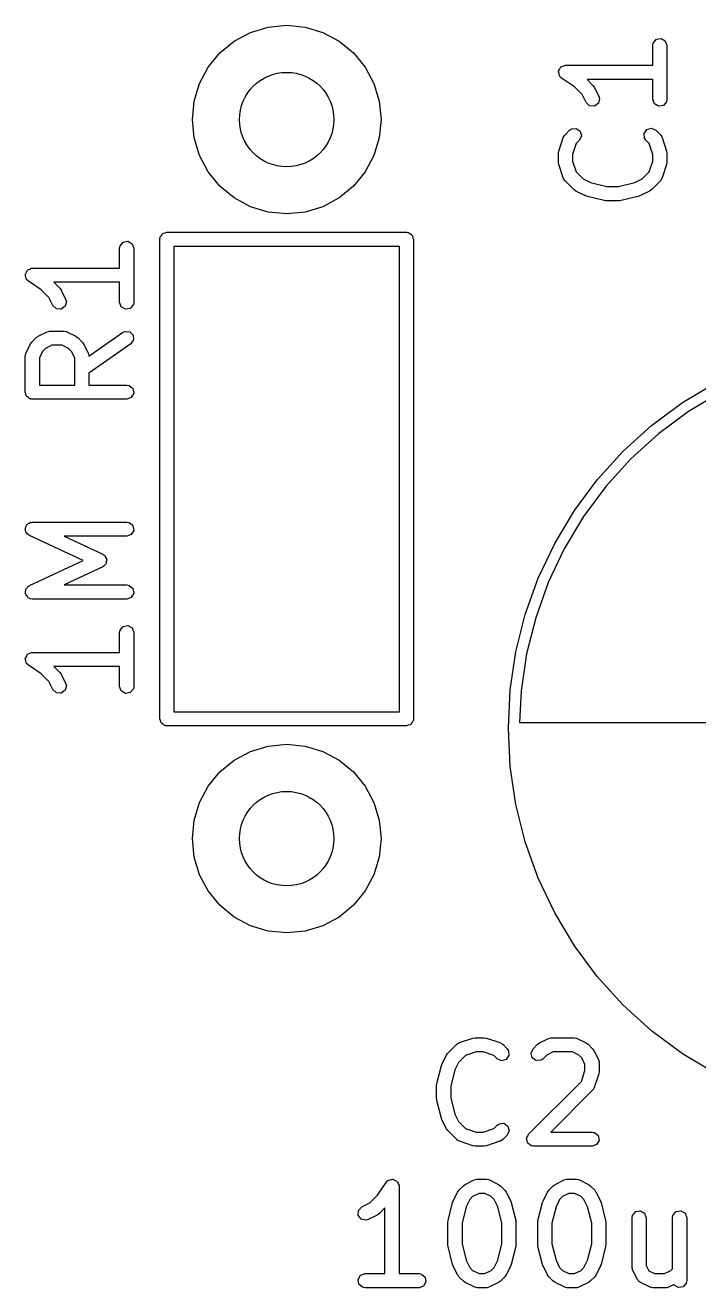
# Model space of a CAD drawing. Extents: x 4.41 to 6.71, y -6.13 to -2.05.
# Drawn here: x 6.013 to 6.294, y -5.802 to -5.276 of the extents above; entities that cross this region are included whole.
import ezdxf

# ---------------------------------------------------------------- set-up
doc = ezdxf.new("R2010")
doc.units = 0
doc.header["$MEASUREMENT"] = 0
doc.layers.add('BLACK', color=7, linetype='CONTINUOUS')

msp = doc.modelspace()

# ---------------------------------------------------------------- linework, layer by layer
at = {"layer": 'BLACK', "linetype": 'CONTINUOUS'}
for p, q in [((6.10699, -5.27861), (6.11437, -5.27637)), ((6.11437, -5.27637), (6.12205, -5.27561)), ((6.12205, -5.27561), (6.12972, -5.27637)), ((6.12972, -5.27637), (6.13711, -5.27861)), ((6.09422, -5.28714), (6.10019, -5.28224)), ((6.10019, -5.28224), (6.10699, -5.27861)), ((6.13711, -5.27861), (6.14391, -5.28224)), ((6.14391, -5.28224), (6.14987, -5.28714)), ((6.2748, -5.28403), (6.27497, -5.28302)), ((6.27497, -5.28302), (6.27627, -5.28147)), ((6.27627, -5.28147), (6.27826, -5.28112)), ((6.27826, -5.28112), (6.28001, -5.28213)), ((6.28001, -5.28213), (6.2807, -5.28403)), ((6.08933, -5.2931), (6.09422, -5.28714)), ((6.14987, -5.28714), (6.15477, -5.2931)), ((6.2748, -5.29232), (6.2748, -5.28403)), ((6.2807, -5.28403), (6.2807, -5.30652)), ((6.08569, -5.2999), (6.08933, -5.2931)), ((6.15477, -5.2931), (6.1584, -5.2999)), ((6.2359, -5.29402), (6.23624, -5.29324)), ((6.23624, -5.29324), (6.2364, -5.29316)), ((6.2364, -5.29316), (6.23648, -5.29301)), ((6.23648, -5.29301), (6.23729, -5.29272)), ((6.23729, -5.29272), (6.23805, -5.29234)), ((6.23805, -5.29234), (6.23822, -5.29238)), ((6.23822, -5.29238), (6.23838, -5.29232)), ((6.23838, -5.29232), (6.2748, -5.29232)), ((6.23543, -5.29509), (6.2355, -5.29493)), ((6.23567, -5.29591), (6.23543, -5.29509)), ((6.23547, -5.29476), (6.2359, -5.29402)), ((6.2355, -5.29493), (6.23547, -5.29476)), ((6.23582, -5.29675), (6.23567, -5.29591)), ((6.23595, -5.29686), (6.23582, -5.29675)), ((6.236, -5.29702), (6.23595, -5.29686)), ((6.23674, -5.29773), (6.236, -5.29702)), ((6.24212, -5.30132), (6.23674, -5.29773)), ((6.2748, -5.29823), (6.24738, -5.29823)), ((6.24738, -5.29823), (6.24984, -5.30069)), ((6.2748, -5.30652), (6.2748, -5.29823)), ((6.08345, -5.30728), (6.08569, -5.2999)), ((6.1584, -5.2999), (6.16064, -5.30728)), ((6.24533, -5.30452), (6.24212, -5.30132)), ((6.24984, -5.30069), (6.25035, -5.30141)), ((6.25035, -5.30141), (6.25039, -5.30145)), ((6.25039, -5.30145), (6.25227, -5.3052)), ((6.0827, -5.31496), (6.08345, -5.30728)), ((6.16064, -5.30728), (6.1614, -5.31496)), ((6.24699, -5.30784), (6.24533, -5.30452)), ((6.24845, -5.30923), (6.24699, -5.30784)), ((6.25047, -5.30935), (6.24845, -5.30923)), ((6.25209, -5.30815), (6.25047, -5.30935)), ((6.25256, -5.30619), (6.25209, -5.30815)), ((6.25227, -5.3052), (6.25256, -5.30619)), ((6.27549, -5.30842), (6.2748, -5.30652)), ((6.27724, -5.30943), (6.27549, -5.30842)), ((6.27923, -5.30908), (6.27724, -5.30943)), ((6.28052, -5.30753), (6.27923, -5.30908)), ((6.2807, -5.30652), (6.28052, -5.30753)), ((6.08345, -5.32264), (6.0827, -5.31496)), ((6.1614, -5.31496), (6.16064, -5.32264)), ((6.23817, -5.32131), (6.24004, -5.31943)), ((6.24004, -5.31943), (6.24088, -5.31885)), ((6.24088, -5.31885), (6.24289, -5.31867)), ((6.24289, -5.31867), (6.24455, -5.31983)), ((6.24455, -5.31983), (6.24507, -5.32178)), ((6.27115, -5.32076), (6.27231, -5.3191)), ((6.27231, -5.3191), (6.27426, -5.31858)), ((6.27426, -5.31858), (6.27609, -5.31943)), ((6.27609, -5.31943), (6.27796, -5.32131)), ((6.08569, -5.33002), (6.08345, -5.32264)), ((6.16064, -5.32264), (6.1584, -5.33002)), ((6.23558, -5.32809), (6.23745, -5.32246)), ((6.23745, -5.32246), (6.23794, -5.32156)), ((6.23794, -5.32156), (6.23809, -5.32147)), ((6.23809, -5.32147), (6.23817, -5.32131)), ((6.24283, -5.32499), (6.24133, -5.3295)), ((6.24422, -5.32361), (6.24283, -5.32499)), ((6.24507, -5.32178), (6.24422, -5.32361)), ((6.27132, -5.32277), (6.27115, -5.32076)), ((6.27191, -5.32361), (6.27132, -5.32277)), ((6.27329, -5.32499), (6.27191, -5.32361)), ((6.2748, -5.3295), (6.27329, -5.32499)), ((6.27796, -5.32131), (6.27855, -5.32215)), ((6.27855, -5.32215), (6.27857, -5.32233)), ((6.27857, -5.32233), (6.27868, -5.32246)), ((6.27868, -5.32246), (6.28055, -5.32809)), ((6.08933, -5.33682), (6.08569, -5.33002)), ((6.1584, -5.33002), (6.15477, -5.33682)), ((6.23543, -5.32902), (6.23558, -5.32815)), ((6.23543, -5.33277), (6.23543, -5.32902)), ((6.23558, -5.32815), (6.23558, -5.32809)), ((6.24133, -5.3295), (6.24133, -5.33229)), ((6.2748, -5.33229), (6.2748, -5.3295)), ((6.28055, -5.32809), (6.28068, -5.32896)), ((6.28068, -5.32896), (6.2807, -5.32902)), ((6.2807, -5.32902), (6.2807, -5.33277)), ((6.23545, -5.33283), (6.23543, -5.33277)), ((6.23558, -5.3337), (6.23545, -5.33283)), ((6.23745, -5.33933), (6.23558, -5.3337)), ((6.24133, -5.33229), (6.24283, -5.3368)), ((6.27329, -5.3368), (6.2748, -5.33229)), ((6.28055, -5.3337), (6.27868, -5.33933)), ((6.2807, -5.33277), (6.28055, -5.33364)), ((6.28055, -5.33364), (6.28055, -5.3337)), ((6.09422, -5.34279), (6.08933, -5.33682)), ((6.15477, -5.33682), (6.14987, -5.34279)), ((6.23756, -5.33947), (6.23745, -5.33933)), ((6.23758, -5.33964), (6.23756, -5.33947)), ((6.23817, -5.34048), (6.23758, -5.33964)), ((6.24192, -5.34423), (6.23817, -5.34048)), ((6.24283, -5.3368), (6.24575, -5.33972)), ((6.24575, -5.33972), (6.24878, -5.34123)), ((6.24878, -5.34123), (6.25562, -5.34294)), ((6.26051, -5.34294), (6.26734, -5.34123)), ((6.26734, -5.34123), (6.27038, -5.33972)), ((6.27038, -5.33972), (6.27329, -5.3368)), ((6.27796, -5.34048), (6.27421, -5.34423)), ((6.27804, -5.34032), (6.27796, -5.34048)), ((6.27819, -5.34023), (6.27804, -5.34032)), ((6.27868, -5.33933), (6.27819, -5.34023)), ((6.10019, -5.34768), (6.09422, -5.34279)), ((6.14987, -5.34279), (6.14391, -5.34768)), ((6.24197, -5.34426), (6.24192, -5.34423)), ((6.24268, -5.34479), (6.24197, -5.34426)), ((6.24643, -5.34666), (6.24268, -5.34479)), ((6.25562, -5.34294), (6.26051, -5.34294)), ((6.27344, -5.34479), (6.2697, -5.34666)), ((6.27349, -5.34474), (6.27344, -5.34479)), ((6.27421, -5.34423), (6.27349, -5.34474)), ((6.10699, -5.35132), (6.10019, -5.34768)), ((6.11437, -5.35355), (6.10699, -5.35132)), ((6.13711, -5.35132), (6.12972, -5.35355)), ((6.14391, -5.34768), (6.13711, -5.35132)), ((6.24657, -5.34668), (6.24643, -5.34666)), ((6.24704, -5.34688), (6.24657, -5.34668)), ((6.25454, -5.34876), (6.24704, -5.34688)), ((6.25467, -5.34874), (6.25454, -5.34876)), ((6.25525, -5.34885), (6.25467, -5.34874)), ((6.26088, -5.34885), (6.25525, -5.34885)), ((6.261, -5.3488), (6.26088, -5.34885)), ((6.26159, -5.34876), (6.261, -5.3488)), ((6.26909, -5.34688), (6.26159, -5.34876)), ((6.26921, -5.34681), (6.26909, -5.34688)), ((6.2697, -5.34666), (6.26921, -5.34681)), ((6.12205, -5.35431), (6.11437, -5.35355)), ((6.12972, -5.35355), (6.12205, -5.35431)), ((6.07057, -5.3624), (6.07133, -5.36227)), ((6.07133, -5.36227), (6.07205, -5.36201)), ((6.07205, -5.36201), (6.17205, -5.36201)), ((6.17205, -5.36201), (6.17243, -5.36208)), ((6.17243, -5.36208), (6.17256, -5.36205)), ((6.17256, -5.36205), (6.17267, -5.36212)), ((6.17267, -5.36212), (6.17306, -5.36219)), ((6.17306, -5.36219), (6.17364, -5.36268)), ((6.05253, -5.36766), (6.05383, -5.36612)), ((6.05383, -5.36612), (6.05582, -5.36576)), ((6.05582, -5.36576), (6.05757, -5.36677)), ((6.05757, -5.36677), (6.05826, -5.36867)), ((6.06909, -5.36496), (6.06916, -5.36458)), ((6.06909, -5.56496), (6.06909, -5.36496)), ((6.06914, -5.36445), (6.0692, -5.36433)), ((6.06916, -5.36458), (6.06914, -5.36445)), ((6.0692, -5.36433), (6.06927, -5.36395)), ((6.06927, -5.36395), (6.06977, -5.36336)), ((6.06977, -5.36336), (6.07015, -5.3627)), ((6.07015, -5.3627), (6.0704, -5.36261)), ((6.0704, -5.36261), (6.07057, -5.3624)), ((6.17364, -5.36268), (6.17431, -5.36306)), ((6.17431, -5.36306), (6.1744, -5.36331)), ((6.1744, -5.36331), (6.1746, -5.36348)), ((6.1746, -5.36348), (6.17474, -5.36424)), ((6.17474, -5.36424), (6.175, -5.36496)), ((6.175, -5.36496), (6.175, -5.56496)), ((6.05236, -5.36867), (6.05253, -5.36766)), ((6.05236, -5.37697), (6.05236, -5.36867)), ((6.05826, -5.36867), (6.05826, -5.39117)), ((6.075, -5.36791), (6.075, -5.56201)), ((6.16909, -5.36791), (6.075, -5.36791)), ((6.16909, -5.56201), (6.16909, -5.36791)), ((6.01346, -5.37867), (6.0138, -5.37788)), ((6.0138, -5.37788), (6.01395, -5.37781)), ((6.01395, -5.37781), (6.01404, -5.37766)), ((6.01404, -5.37766), (6.01485, -5.37737)), ((6.01485, -5.37737), (6.01561, -5.37699)), ((6.01561, -5.37699), (6.01578, -5.37703)), ((6.01578, -5.37703), (6.01594, -5.37697)), ((6.01594, -5.37697), (6.05236, -5.37697)), ((6.01299, -5.37973), (6.01306, -5.37958)), ((6.01323, -5.38055), (6.01299, -5.37973)), ((6.01303, -5.37941), (6.01346, -5.37867)), ((6.01306, -5.37958), (6.01303, -5.37941)), ((6.01338, -5.3814), (6.01323, -5.38055)), ((6.01351, -5.38151), (6.01338, -5.3814)), ((6.01356, -5.38167), (6.01351, -5.38151)), ((6.0143, -5.38238), (6.01356, -5.38167)), ((6.01968, -5.38597), (6.0143, -5.38238)), ((6.05236, -5.38287), (6.02494, -5.38287)), ((6.02494, -5.38287), (6.0274, -5.38533)), ((6.05236, -5.39117), (6.05236, -5.38287)), ((6.02288, -5.38917), (6.01968, -5.38597)), ((6.0274, -5.38533), (6.02791, -5.38606)), ((6.02791, -5.38606), (6.02795, -5.3861)), ((6.02795, -5.3861), (6.02983, -5.38985)), ((6.02455, -5.39249), (6.02288, -5.38917)), ((6.02601, -5.39388), (6.02455, -5.39249)), ((6.02803, -5.394), (6.02601, -5.39388)), ((6.02965, -5.3928), (6.02803, -5.394)), ((6.03012, -5.39083), (6.02965, -5.3928)), ((6.02983, -5.38985), (6.03012, -5.39083)), ((6.05305, -5.39307), (6.05236, -5.39117)), ((6.0548, -5.39408), (6.05305, -5.39307)), ((6.05678, -5.39373), (6.0548, -5.39408)), ((6.05808, -5.39218), (6.05678, -5.39373)), ((6.05826, -5.39117), (6.05808, -5.39218)), ((6.01837, -5.4054), (6.02212, -5.40353)), ((6.02212, -5.40353), (6.0231, -5.40323)), ((6.0231, -5.40323), (6.02327, -5.40328)), ((6.02327, -5.40328), (6.02344, -5.40322)), ((6.02344, -5.40322), (6.02906, -5.40322)), ((6.02906, -5.40322), (6.03007, -5.40339)), ((6.03007, -5.40339), (6.03021, -5.40351)), ((6.03021, -5.40351), (6.03038, -5.40353)), ((6.03038, -5.40353), (6.03413, -5.4054)), ((6.0395, -5.41363), (6.05361, -5.40375)), ((6.05361, -5.40375), (6.05454, -5.40332)), ((6.05454, -5.40332), (6.05656, -5.40349)), ((6.05656, -5.40349), (6.05798, -5.40492)), ((6.0133, -5.41235), (6.01517, -5.4086)), ((6.01517, -5.4086), (6.0157, -5.40789)), ((6.0157, -5.40789), (6.01572, -5.40783)), ((6.01572, -5.40783), (6.0176, -5.40595)), ((6.0176, -5.40595), (6.01832, -5.40545)), ((6.01832, -5.40545), (6.01837, -5.4054)), ((6.02413, -5.40912), (6.02144, -5.41047)), ((6.02836, -5.40912), (6.02413, -5.40912)), ((6.03106, -5.41047), (6.02836, -5.40912)), ((6.03413, -5.4054), (6.03484, -5.40593)), ((6.03484, -5.40593), (6.0349, -5.40595)), ((6.0349, -5.40595), (6.03677, -5.40783)), ((6.03677, -5.40783), (6.03728, -5.40855)), ((6.03728, -5.40855), (6.03733, -5.4086)), ((6.03733, -5.4086), (6.0392, -5.41235)), ((6.057, -5.40859), (6.03951, -5.42083)), ((6.05816, -5.40693), (6.057, -5.40859)), ((6.05798, -5.40492), (6.05816, -5.40693)), ((6.01298, -5.41367), (6.01316, -5.41266)), ((6.01298, -5.42867), (6.01298, -5.41367)), ((6.01316, -5.41266), (6.01328, -5.41252)), ((6.01328, -5.41252), (6.0133, -5.41235)), ((6.02024, -5.41167), (6.01889, -5.41436)), ((6.01889, -5.41436), (6.01889, -5.42571)), ((6.02144, -5.41047), (6.02024, -5.41167)), ((6.03226, -5.41167), (6.03106, -5.41047)), ((6.03361, -5.41436), (6.03226, -5.41167)), ((6.03361, -5.42571), (6.03361, -5.41436)), ((6.0392, -5.41235), (6.03949, -5.41333)), ((6.03949, -5.41333), (6.03945, -5.4135)), ((6.03945, -5.4135), (6.0395, -5.41363)), ((6.03951, -5.42083), (6.03951, -5.42571)), ((6.28718, -5.43305), (6.30093, -5.4248)), ((6.01325, -5.42939), (6.01298, -5.42867)), ((6.01338, -5.43014), (6.01325, -5.42939)), ((6.01358, -5.43031), (6.01338, -5.43014)), ((6.01368, -5.43056), (6.01358, -5.43031)), ((6.01434, -5.43095), (6.01368, -5.43056)), ((6.01889, -5.42571), (6.03361, -5.42571)), ((6.03951, -5.42571), (6.05531, -5.42571)), ((6.05531, -5.42571), (6.05632, -5.42589)), ((6.05632, -5.42589), (6.05786, -5.42719)), ((6.05822, -5.42918), (6.05721, -5.43093)), ((6.05786, -5.42719), (6.05822, -5.42918)), ((6.30307, -5.4288), (6.2897, -5.43682)), ((6.01493, -5.43144), (6.01434, -5.43095)), ((6.01531, -5.43151), (6.01493, -5.43144)), ((6.01542, -5.43157), (6.01531, -5.43151)), ((6.01555, -5.43155), (6.01542, -5.43157)), ((6.01594, -5.43162), (6.01555, -5.43155)), ((6.05531, -5.43162), (6.01594, -5.43162)), ((6.05721, -5.43093), (6.05531, -5.43162)), ((6.2743, -5.4426), (6.28718, -5.43305)), ((6.2897, -5.43682), (6.27718, -5.4461)), ((6.26242, -5.45337), (6.2743, -5.4426)), ((6.27718, -5.4461), (6.26563, -5.45657)), ((6.25165, -5.46525), (6.26242, -5.45337)), ((6.26563, -5.45657), (6.25516, -5.46812)), ((6.2421, -5.47813), (6.25165, -5.46525)), ((6.25516, -5.46812), (6.24587, -5.48064)), ((6.23386, -5.49188), (6.2421, -5.47813)), ((6.01404, -5.48358), (6.01465, -5.48336)), ((6.01465, -5.48336), (6.01517, -5.48299)), ((6.01517, -5.48299), (6.01557, -5.48303)), ((6.01557, -5.48303), (6.01594, -5.48289)), ((6.01594, -5.48289), (6.05531, -5.48289)), ((6.05531, -5.48289), (6.05632, -5.48307)), ((6.05632, -5.48307), (6.05786, -5.48437)), ((6.24587, -5.48064), (6.23786, -5.49401)), ((6.013, -5.4861), (6.0131, -5.48572)), ((6.01327, -5.48669), (6.013, -5.4861)), ((6.01303, -5.48533), (6.01335, -5.48477)), ((6.0131, -5.48572), (6.01303, -5.48533)), ((6.01338, -5.48732), (6.01327, -5.48669)), ((6.01335, -5.48477), (6.01352, -5.48415)), ((6.01368, -5.48758), (6.01338, -5.48732)), ((6.01352, -5.48415), (6.01384, -5.48393)), ((6.01385, -5.48793), (6.01368, -5.48758)), ((6.01384, -5.48393), (6.01404, -5.48358)), ((6.01469, -5.48852), (6.01385, -5.48793)), ((6.03708, -5.49897), (6.01469, -5.48852)), ((6.05721, -5.48811), (6.05531, -5.4888)), ((6.05822, -5.48636), (6.05721, -5.48811)), ((6.05786, -5.48437), (6.05822, -5.48636)), ((6.05531, -5.4888), (6.02925, -5.4888)), ((6.02925, -5.4888), (6.04531, -5.49629)), ((6.227, -5.50637), (6.23386, -5.49188)), ((6.01469, -5.50942), (6.03708, -5.49897)), ((6.04531, -5.49629), (6.04563, -5.49652)), ((6.04563, -5.49652), (6.04575, -5.49655)), ((6.04575, -5.49655), (6.04583, -5.49666)), ((6.04583, -5.49666), (6.04615, -5.49688)), ((6.04615, -5.49688), (6.04647, -5.49758)), ((6.04647, -5.49758), (6.04691, -5.4982)), ((6.047, -5.49871), (6.0468, -5.49945)), ((6.04691, -5.4982), (6.04689, -5.49847)), ((6.04689, -5.49847), (6.047, -5.49871)), ((6.23786, -5.49401), (6.23119, -5.50811)), ((6.04531, -5.50164), (6.02925, -5.50914)), ((6.04585, -5.5011), (6.04531, -5.50164)), ((6.04648, -5.50066), (6.04585, -5.5011)), ((6.04655, -5.5004), (6.04648, -5.50066)), ((6.04674, -5.50022), (6.04655, -5.5004)), ((6.0468, -5.49945), (6.04674, -5.50022)), ((6.01404, -5.50983), (6.01441, -5.5097)), ((6.01441, -5.5097), (6.01469, -5.50942)), ((6.02925, -5.50914), (6.05531, -5.50914)), ((6.05531, -5.50914), (6.05632, -5.50932)), ((6.05632, -5.50932), (6.05786, -5.51062)), ((6.2216, -5.52147), (6.227, -5.50637)), ((6.23119, -5.50811), (6.22594, -5.52279)), ((6.01303, -5.51158), (6.01323, -5.51124)), ((6.01314, -5.51221), (6.01303, -5.51158)), ((6.01309, -5.51286), (6.01314, -5.51221)), ((6.01331, -5.51318), (6.01309, -5.51286)), ((6.01323, -5.51124), (6.01326, -5.51085)), ((6.01326, -5.51085), (6.01372, -5.51039)), ((6.01338, -5.51357), (6.01331, -5.51318)), ((6.01387, -5.51398), (6.01338, -5.51357)), ((6.01372, -5.51039), (6.01404, -5.50983)), ((6.01424, -5.51451), (6.01387, -5.51398)), ((6.01463, -5.51461), (6.01424, -5.51451)), ((6.01493, -5.51487), (6.01463, -5.51461)), ((6.01594, -5.51504), (6.01493, -5.51487)), ((6.05531, -5.51504), (6.01594, -5.51504)), ((6.05721, -5.51435), (6.05531, -5.51504)), ((6.05822, -5.5126), (6.05721, -5.51435)), ((6.05786, -5.51062), (6.05822, -5.5126)), ((6.21771, -5.53702), (6.2216, -5.52147)), ((6.22594, -5.52279), (6.22215, -5.53791)), ((6.05236, -5.52897), (6.05253, -5.52796)), ((6.05236, -5.53726), (6.05236, -5.52897)), ((6.05253, -5.52796), (6.05383, -5.52641)), ((6.05383, -5.52641), (6.05582, -5.52606)), ((6.05582, -5.52606), (6.05757, -5.52707)), ((6.05757, -5.52707), (6.05826, -5.52897)), ((6.05826, -5.52897), (6.05826, -5.55146)), ((6.01299, -5.54002), (6.01306, -5.53987)), ((6.01323, -5.54085), (6.01299, -5.54002)), ((6.01303, -5.5397), (6.01346, -5.53896)), ((6.01306, -5.53987), (6.01303, -5.5397)), ((6.01338, -5.54169), (6.01323, -5.54085)), ((6.01346, -5.53896), (6.0138, -5.53817)), ((6.0138, -5.53817), (6.01395, -5.5381)), ((6.01395, -5.5381), (6.01404, -5.53795)), ((6.01404, -5.53795), (6.01485, -5.53766)), ((6.01485, -5.53766), (6.01561, -5.53728)), ((6.01561, -5.53728), (6.01578, -5.53732)), ((6.01578, -5.53732), (6.01594, -5.53726)), ((6.01594, -5.53726), (6.05236, -5.53726)), ((6.21535, -5.55288), (6.21771, -5.53702)), ((6.22215, -5.53791), (6.21986, -5.55333)), ((6.01351, -5.5418), (6.01338, -5.54169)), ((6.01356, -5.54196), (6.01351, -5.5418)), ((6.0143, -5.54267), (6.01356, -5.54196)), ((6.01968, -5.54626), (6.0143, -5.54267)), ((6.02288, -5.54946), (6.01968, -5.54626)), ((6.05236, -5.54317), (6.02494, -5.54317)), ((6.02494, -5.54317), (6.0274, -5.54562)), ((6.0274, -5.54562), (6.02791, -5.54635)), ((6.02791, -5.54635), (6.02795, -5.54639)), ((6.02795, -5.54639), (6.02983, -5.55014)), ((6.05236, -5.55146), (6.05236, -5.54317)), ((6.02455, -5.55278), (6.02288, -5.54946)), ((6.03012, -5.55112), (6.02965, -5.55309)), ((6.02983, -5.55014), (6.03012, -5.55112)), ((6.05305, -5.55336), (6.05236, -5.55146)), ((6.05826, -5.55146), (6.05808, -5.55247)), ((6.02601, -5.55417), (6.02455, -5.55278)), ((6.02803, -5.55429), (6.02601, -5.55417)), ((6.02965, -5.55309), (6.02803, -5.55429)), ((6.0548, -5.55437), (6.05305, -5.55336)), ((6.05678, -5.55402), (6.0548, -5.55437)), ((6.05808, -5.55247), (6.05678, -5.55402)), ((6.21457, -5.5689), (6.21535, -5.55288)), ((6.21986, -5.55333), (6.21922, -5.56654)), ((6.075, -5.56201), (6.16909, -5.56201)), ((6.06936, -5.56568), (6.06909, -5.56496)), ((6.06949, -5.56644), (6.06936, -5.56568)), ((6.06969, -5.56661), (6.06949, -5.56644)), ((6.06979, -5.56686), (6.06969, -5.56661)), ((6.07045, -5.56724), (6.06979, -5.56686)), ((6.07104, -5.56774), (6.07045, -5.56724)), ((6.07142, -5.5678), (6.07104, -5.56774)), ((6.17277, -5.56765), (6.17205, -5.56791)), ((6.17352, -5.56752), (6.17277, -5.56765)), ((6.17369, -5.56731), (6.17352, -5.56752)), ((6.17395, -5.56722), (6.17369, -5.56731)), ((6.17433, -5.56656), (6.17395, -5.56722)), ((6.17482, -5.56597), (6.17433, -5.56656)), ((6.17489, -5.56559), (6.17482, -5.56597)), ((6.17496, -5.56547), (6.17489, -5.56559)), ((6.175, -5.56496), (6.17493, -5.56534)), ((6.17493, -5.56534), (6.17496, -5.56547)), ((6.21922, -5.56654), (6.53669, -5.56654)), ((6.07153, -5.56787), (6.07142, -5.5678)), ((6.07166, -5.56785), (6.07153, -5.56787)), ((6.07205, -5.56791), (6.07166, -5.56785)), ((6.17205, -5.56791), (6.07205, -5.56791)), ((6.21535, -5.58491), (6.21457, -5.5689)), ((6.10699, -5.57861), (6.11437, -5.57637)), ((6.11437, -5.57637), (6.12205, -5.57561)), ((6.12205, -5.57561), (6.12972, -5.57637)), ((6.12972, -5.57637), (6.13711, -5.57861)), ((6.09422, -5.58714), (6.10019, -5.58224)), ((6.10019, -5.58224), (6.10699, -5.57861)), ((6.13711, -5.57861), (6.14391, -5.58224)), ((6.14391, -5.58224), (6.14987, -5.58714)), ((6.08933, -5.5931), (6.09422, -5.58714)), ((6.14987, -5.58714), (6.15477, -5.5931)), ((6.21771, -5.60077), (6.21535, -5.58491)), ((6.08569, -5.5999), (6.08933, -5.5931)), ((6.15477, -5.5931), (6.1584, -5.5999)), ((6.08345, -5.60728), (6.08569, -5.5999)), ((6.1584, -5.5999), (6.16064, -5.60728)), ((6.2216, -5.61633), (6.21771, -5.60077)), ((6.0827, -5.61496), (6.08345, -5.60728)), ((6.16064, -5.60728), (6.1614, -5.61496)), ((6.08345, -5.62264), (6.0827, -5.61496)), ((6.1614, -5.61496), (6.16064, -5.62264)), ((6.227, -5.63142), (6.2216, -5.61633)), ((6.08569, -5.63002), (6.08345, -5.62264)), ((6.16064, -5.62264), (6.1584, -5.63002)), ((6.08933, -5.63682), (6.08569, -5.63002)), ((6.1584, -5.63002), (6.15477, -5.63682)), ((6.23386, -5.64592), (6.227, -5.63142)), ((6.09422, -5.64279), (6.08933, -5.63682)), ((6.15477, -5.63682), (6.14987, -5.64279)), ((6.10019, -5.64768), (6.09422, -5.64279)), ((6.14987, -5.64279), (6.14391, -5.64768)), ((6.2421, -5.65967), (6.23386, -5.64592)), ((6.10699, -5.65132), (6.10019, -5.64768)), ((6.11437, -5.65355), (6.10699, -5.65132)), ((6.13711, -5.65132), (6.12972, -5.65355)), ((6.14391, -5.64768), (6.13711, -5.65132)), ((6.12205, -5.65431), (6.11437, -5.65355)), ((6.12972, -5.65355), (6.12205, -5.65431)), ((6.25165, -5.67255), (6.2421, -5.65967)), ((6.26242, -5.68443), (6.25165, -5.67255)), ((6.2743, -5.6952), (6.26242, -5.68443)), ((6.19414, -5.70005), (6.19976, -5.69818)), ((6.19976, -5.69818), (6.20063, -5.69805)), ((6.20063, -5.69805), (6.20069, -5.69802)), ((6.20069, -5.69802), (6.20444, -5.69802)), ((6.20444, -5.69802), (6.20531, -5.69818)), ((6.20531, -5.69818), (6.20538, -5.69818)), ((6.20538, -5.69818), (6.211, -5.70005)), ((6.22749, -5.70021), (6.23124, -5.69834)), ((6.23124, -5.69834), (6.23223, -5.69804)), ((6.23223, -5.69804), (6.2324, -5.69808)), ((6.2324, -5.69808), (6.23256, -5.69802)), ((6.23256, -5.69802), (6.24194, -5.69802)), ((6.24194, -5.69802), (6.24295, -5.6982)), ((6.24295, -5.6982), (6.24308, -5.69832)), ((6.24308, -5.69832), (6.24326, -5.69834)), ((6.24326, -5.69834), (6.24701, -5.70021)), ((6.28718, -5.70475), (6.2743, -5.6952)), ((6.18868, -5.70528), (6.1892, -5.70457)), ((6.1892, -5.70457), (6.18923, -5.70451)), ((6.18923, -5.70451), (6.19298, -5.70076)), ((6.19298, -5.70076), (6.19382, -5.70018)), ((6.19382, -5.70018), (6.194, -5.70016)), ((6.194, -5.70016), (6.19414, -5.70005)), ((6.20117, -5.70393), (6.19666, -5.70543)), ((6.20396, -5.70393), (6.20117, -5.70393)), ((6.20847, -5.70543), (6.20396, -5.70393)), ((6.211, -5.70005), (6.2119, -5.70054)), ((6.2119, -5.70054), (6.212, -5.70069)), ((6.212, -5.70069), (6.21216, -5.70076)), ((6.21216, -5.70076), (6.21403, -5.70264)), ((6.21403, -5.70264), (6.21462, -5.70348)), ((6.21462, -5.70348), (6.21479, -5.70549)), ((6.224, -5.70447), (6.22485, -5.70264)), ((6.22452, -5.70642), (6.224, -5.70447)), ((6.22485, -5.70264), (6.22673, -5.70076)), ((6.22673, -5.70076), (6.22745, -5.70026)), ((6.22745, -5.70026), (6.22749, -5.70021)), ((6.23326, -5.70393), (6.23056, -5.70528)), ((6.24124, -5.70393), (6.23326, -5.70393)), ((6.24394, -5.70528), (6.24124, -5.70393)), ((6.24701, -5.70021), (6.24772, -5.70074)), ((6.24772, -5.70074), (6.24778, -5.70076)), ((6.24778, -5.70076), (6.24965, -5.70264)), ((6.24965, -5.70264), (6.25016, -5.70336)), ((6.25016, -5.70336), (6.2502, -5.70341)), ((6.2502, -5.70341), (6.25208, -5.70716)), ((6.18471, -5.71713), (6.18658, -5.70963)), ((6.18658, -5.70963), (6.18679, -5.70917)), ((6.18679, -5.70917), (6.1868, -5.70903)), ((6.1868, -5.70903), (6.18868, -5.70528)), ((6.19375, -5.70835), (6.19223, -5.71138)), ((6.19666, -5.70543), (6.19375, -5.70835)), ((6.20985, -5.70681), (6.20847, -5.70543)), ((6.21168, -5.70767), (6.20985, -5.70681)), ((6.21364, -5.70715), (6.21168, -5.70767)), ((6.21479, -5.70549), (6.21364, -5.70715)), ((6.22618, -5.70758), (6.22452, -5.70642)), ((6.22819, -5.7074), (6.22618, -5.70758)), ((6.22903, -5.70681), (6.22819, -5.7074)), ((6.23056, -5.70528), (6.22903, -5.70681)), ((6.24514, -5.70648), (6.24394, -5.70528)), ((6.24648, -5.70917), (6.24514, -5.70648)), ((6.24648, -5.71175), (6.24648, -5.70917)), ((6.25208, -5.70716), (6.25237, -5.70814)), ((6.25237, -5.70814), (6.25233, -5.70831)), ((6.25233, -5.70831), (6.25239, -5.70848)), ((6.25239, -5.70848), (6.25239, -5.71223)), ((6.30093, -5.71299), (6.28718, -5.70475)), ((6.19223, -5.71138), (6.19052, -5.71821)), ((6.24498, -5.71625), (6.24648, -5.71175)), ((6.25224, -5.71316), (6.25036, -5.71878)), ((6.25239, -5.71223), (6.25224, -5.7131)), ((6.25224, -5.7131), (6.25224, -5.71316)), ((6.18462, -5.71785), (6.18472, -5.71727)), ((6.18462, -5.72347), (6.18462, -5.71785)), ((6.18472, -5.71727), (6.18471, -5.71713)), ((6.19052, -5.71821), (6.19052, -5.72311)), ((6.22298, -5.73826), (6.24498, -5.71625)), ((6.24965, -5.71994), (6.23219, -5.73739)), ((6.24973, -5.71978), (6.24965, -5.71994)), ((6.24988, -5.71969), (6.24973, -5.71978)), ((6.25036, -5.71878), (6.24988, -5.71969)), ((6.18466, -5.7236), (6.18462, -5.72347)), ((6.18471, -5.72419), (6.18466, -5.7236)), ((6.18658, -5.73169), (6.18471, -5.72419)), ((6.19052, -5.72311), (6.19223, -5.72994)), ((6.19223, -5.72994), (6.19375, -5.73297)), ((6.18666, -5.73181), (6.18658, -5.73169)), ((6.1868, -5.73229), (6.18666, -5.73181)), ((6.18868, -5.73604), (6.1868, -5.73229)), ((6.18873, -5.73609), (6.18868, -5.73604)), ((6.18923, -5.73681), (6.18873, -5.73609)), ((6.19375, -5.73297), (6.19666, -5.73589)), ((6.19666, -5.73589), (6.20117, -5.73739)), ((6.20396, -5.73739), (6.20847, -5.73589)), ((6.20847, -5.73589), (6.20985, -5.73451)), ((6.20985, -5.73451), (6.21069, -5.73392)), ((6.21069, -5.73392), (6.21271, -5.73375)), ((6.21271, -5.73375), (6.21436, -5.7349)), ((6.21436, -5.7349), (6.21488, -5.73685)), ((6.19298, -5.74056), (6.18923, -5.73681)), ((6.19314, -5.74063), (6.19298, -5.74056)), ((6.19323, -5.74079), (6.19314, -5.74063)), ((6.19414, -5.74127), (6.19323, -5.74079)), ((6.19976, -5.74315), (6.19414, -5.74127)), ((6.20117, -5.73739), (6.20396, -5.73739)), ((6.211, -5.74127), (6.20538, -5.74315)), ((6.21114, -5.74116), (6.211, -5.74127)), ((6.21132, -5.74115), (6.21114, -5.74116)), ((6.21216, -5.74056), (6.21132, -5.74115)), ((6.21403, -5.73869), (6.21216, -5.74056)), ((6.21488, -5.73685), (6.21403, -5.73869)), ((6.22212, -5.74009), (6.22218, -5.73997)), ((6.22235, -5.74095), (6.22212, -5.74009)), ((6.22216, -5.73983), (6.2226, -5.73906)), ((6.22218, -5.73997), (6.22216, -5.73983)), ((6.22251, -5.74182), (6.22235, -5.74095)), ((6.2226, -5.73906), (6.22298, -5.73826)), ((6.23219, -5.73739), (6.24944, -5.73739)), ((6.24944, -5.73739), (6.25045, -5.73757)), ((6.25045, -5.73757), (6.25199, -5.73887)), ((6.25235, -5.74086), (6.25134, -5.74261)), ((6.25199, -5.73887), (6.25235, -5.74086)), ((6.19982, -5.74315), (6.19976, -5.74315)), ((6.20069, -5.7433), (6.19982, -5.74315)), ((6.20444, -5.7433), (6.20069, -5.7433)), ((6.2045, -5.74328), (6.20444, -5.7433)), ((6.20538, -5.74315), (6.2045, -5.74328)), ((6.22261, -5.74191), (6.22251, -5.74182)), ((6.22265, -5.74204), (6.22261, -5.74191)), ((6.22337, -5.74255), (6.22265, -5.74204)), ((6.22406, -5.74312), (6.22337, -5.74255)), ((6.22424, -5.74315), (6.22406, -5.74312)), ((6.2243, -5.7432), (6.22424, -5.74315)), ((6.22443, -5.74319), (6.2243, -5.7432)), ((6.22507, -5.7433), (6.22443, -5.74319)), ((6.24944, -5.7433), (6.22507, -5.7433)), ((6.25134, -5.74261), (6.24944, -5.7433)), ((6.16453, -5.75748), (6.16538, -5.75733)), ((6.16538, -5.75733), (6.1662, -5.75709)), ((6.1662, -5.75709), (6.16636, -5.75715)), ((6.16636, -5.75715), (6.16652, -5.75712)), ((6.16652, -5.75712), (6.16727, -5.75755)), ((6.20031, -5.75739), (6.20129, -5.7571)), ((6.20129, -5.7571), (6.20147, -5.75714)), ((6.20147, -5.75714), (6.20163, -5.75708)), ((6.20163, -5.75708), (6.20538, -5.75708)), ((6.20538, -5.75708), (6.20639, -5.75726)), ((6.20639, -5.75726), (6.20653, -5.75737)), ((6.20653, -5.75737), (6.2067, -5.75739)), ((6.23781, -5.75739), (6.23879, -5.7571)), ((6.23879, -5.7571), (6.23896, -5.75714)), ((6.23896, -5.75714), (6.23913, -5.75708)), ((6.23913, -5.75708), (6.24288, -5.75708)), ((6.24288, -5.75708), (6.24389, -5.75726)), ((6.24389, -5.75726), (6.24402, -5.75737)), ((6.24402, -5.75737), (6.2442, -5.75739)), ((6.15997, -5.76378), (6.16355, -5.75839)), ((6.16355, -5.75839), (6.16426, -5.75765)), ((6.16426, -5.75765), (6.16442, -5.75761)), ((6.16442, -5.75761), (6.16453, -5.75748)), ((6.16727, -5.75755), (6.16805, -5.7579)), ((6.16805, -5.7579), (6.16813, -5.75805)), ((6.16813, -5.75805), (6.16827, -5.75813)), ((6.16827, -5.75813), (6.16857, -5.75894)), ((6.16857, -5.75894), (6.16895, -5.75971)), ((6.16895, -5.75971), (6.16891, -5.75987)), ((6.16891, -5.75987), (6.16896, -5.76003)), ((6.16896, -5.76003), (6.16896, -5.79645)), ((6.19149, -5.76621), (6.19337, -5.76246)), ((6.19337, -5.76246), (6.19389, -5.76175)), ((6.19389, -5.76175), (6.19392, -5.76169)), ((6.19392, -5.76169), (6.19579, -5.75982)), ((6.19579, -5.75982), (6.19652, -5.75931)), ((6.19652, -5.75931), (6.19656, -5.75927)), ((6.19656, -5.75927), (6.20031, -5.75739)), ((6.2067, -5.75739), (6.21045, -5.75927)), ((6.21045, -5.75927), (6.21116, -5.75979)), ((6.21116, -5.75979), (6.21122, -5.75982)), ((6.21122, -5.75982), (6.21309, -5.76169)), ((6.21309, -5.76169), (6.2136, -5.76242)), ((6.2136, -5.76242), (6.21365, -5.76246)), ((6.21365, -5.76246), (6.21552, -5.76621)), ((6.22899, -5.76621), (6.23086, -5.76246)), ((6.23086, -5.76246), (6.23139, -5.76175)), ((6.23139, -5.76175), (6.23141, -5.76169)), ((6.23141, -5.76169), (6.23329, -5.75982)), ((6.23329, -5.75982), (6.23401, -5.75931)), ((6.23401, -5.75931), (6.23406, -5.75927)), ((6.23406, -5.75927), (6.23781, -5.75739)), ((6.2442, -5.75739), (6.24795, -5.75927)), ((6.24795, -5.75927), (6.24865, -5.75979)), ((6.24865, -5.75979), (6.24871, -5.75982)), ((6.24871, -5.75982), (6.25059, -5.76169)), ((6.25059, -5.76169), (6.25109, -5.76242)), ((6.25109, -5.76242), (6.25114, -5.76246)), ((6.25114, -5.76246), (6.25302, -5.76621)), ((6.15344, -5.76864), (6.15676, -5.76698)), ((6.15676, -5.76698), (6.15997, -5.76378)), ((6.18939, -5.77431), (6.19127, -5.76682)), ((6.19127, -5.76682), (6.19147, -5.76635)), ((6.19147, -5.76635), (6.19149, -5.76621)), ((6.19843, -5.76553), (6.19692, -5.76856)), ((6.19963, -5.76433), (6.19843, -5.76553)), ((6.20233, -5.76298), (6.19963, -5.76433)), ((6.20468, -5.76298), (6.20233, -5.76298)), ((6.20738, -5.76433), (6.20468, -5.76298)), ((6.20858, -5.76553), (6.20738, -5.76433)), ((6.21009, -5.76856), (6.20858, -5.76553)), ((6.21552, -5.76621), (6.21567, -5.7667)), ((6.21567, -5.7667), (6.21574, -5.76682)), ((6.21574, -5.76682), (6.21762, -5.77431)), ((6.22689, -5.77431), (6.22876, -5.76682)), ((6.22876, -5.76682), (6.22897, -5.76635)), ((6.22897, -5.76635), (6.22899, -5.76621)), ((6.23593, -5.76553), (6.23441, -5.76856)), ((6.23713, -5.76433), (6.23593, -5.76553)), ((6.23982, -5.76298), (6.23713, -5.76433)), ((6.24218, -5.76298), (6.23982, -5.76298)), ((6.24488, -5.76433), (6.24218, -5.76298)), ((6.24607, -5.76553), (6.24488, -5.76433)), ((6.24759, -5.76856), (6.24607, -5.76553)), ((6.25302, -5.76621), (6.25316, -5.7667)), ((6.25316, -5.7667), (6.25324, -5.76682)), ((6.25324, -5.76682), (6.25511, -5.77431)), ((6.15193, -5.77212), (6.15205, -5.77011)), ((6.15313, -5.77374), (6.15193, -5.77212)), ((6.15205, -5.77011), (6.15344, -5.76864)), ((6.15983, -5.77205), (6.15608, -5.77392)), ((6.15988, -5.772), (6.15983, -5.77205)), ((6.1606, -5.77149), (6.15988, -5.772)), ((6.16306, -5.76904), (6.1606, -5.77149)), ((6.16306, -5.79645), (6.16306, -5.76904)), ((6.19692, -5.76856), (6.19521, -5.77539)), ((6.2118, -5.77539), (6.21009, -5.76856)), ((6.23441, -5.76856), (6.23271, -5.77539)), ((6.2493, -5.77539), (6.24759, -5.76856)), ((6.26617, -5.77316), (6.26635, -5.77215)), ((6.26617, -5.79378), (6.26617, -5.77316)), ((6.26635, -5.77215), (6.26765, -5.7706)), ((6.26765, -5.7706), (6.26964, -5.77025)), ((6.26964, -5.77025), (6.27138, -5.77126)), ((6.27138, -5.77126), (6.27208, -5.77316)), ((6.27208, -5.77316), (6.27208, -5.79308)), ((6.28304, -5.77316), (6.28322, -5.77215)), ((6.28304, -5.79443), (6.28304, -5.77316)), ((6.28322, -5.77215), (6.28452, -5.7706)), ((6.28452, -5.7706), (6.28651, -5.77025)), ((6.28651, -5.77025), (6.28826, -5.77126)), ((6.28826, -5.77126), (6.28895, -5.77316)), ((6.28895, -5.77316), (6.28895, -5.7994)), ((6.1551, -5.77421), (6.15313, -5.77374)), ((6.15608, -5.77392), (6.1551, -5.77421)), ((6.1893, -5.77503), (6.18941, -5.77445)), ((6.1893, -5.7844), (6.1893, -5.77503)), ((6.18941, -5.77445), (6.18939, -5.77431)), ((6.19521, -5.77539), (6.19521, -5.78404)), ((6.2118, -5.78404), (6.2118, -5.77539)), ((6.21762, -5.77431), (6.21766, -5.7749)), ((6.21766, -5.7749), (6.21771, -5.77503)), ((6.21771, -5.77503), (6.21771, -5.7844)), ((6.2268, -5.77503), (6.2269, -5.77445)), ((6.2268, -5.7844), (6.2268, -5.77503)), ((6.2269, -5.77445), (6.22689, -5.77431)), ((6.23271, -5.77539), (6.23271, -5.78404)), ((6.2493, -5.78404), (6.2493, -5.77539)), ((6.25511, -5.77431), (6.25516, -5.7749)), ((6.25516, -5.7749), (6.2552, -5.77503)), ((6.2552, -5.77503), (6.2552, -5.7844)), ((6.18935, -5.78453), (6.1893, -5.7844)), ((6.18939, -5.78512), (6.18935, -5.78453)), ((6.19127, -5.79262), (6.18939, -5.78512)), ((6.19521, -5.78404), (6.19692, -5.79087)), ((6.21009, -5.79087), (6.2118, -5.78404)), ((6.21762, -5.78512), (6.21574, -5.79262)), ((6.21771, -5.7844), (6.2176, -5.78498)), ((6.2176, -5.78498), (6.21762, -5.78512)), ((6.22685, -5.78453), (6.2268, -5.7844)), ((6.22689, -5.78512), (6.22685, -5.78453)), ((6.22876, -5.79262), (6.22689, -5.78512)), ((6.23271, -5.78404), (6.23441, -5.79087)), ((6.24759, -5.79087), (6.2493, -5.78404)), ((6.25511, -5.78512), (6.25324, -5.79262)), ((6.2552, -5.7844), (6.2551, -5.78498)), ((6.2551, -5.78498), (6.25511, -5.78512)), ((6.19135, -5.79274), (6.19127, -5.79262)), ((6.19149, -5.79322), (6.19135, -5.79274)), ((6.19337, -5.79697), (6.19149, -5.79322)), ((6.19692, -5.79087), (6.19843, -5.7939)), ((6.19843, -5.7939), (6.19963, -5.7951)), ((6.20738, -5.7951), (6.20858, -5.7939)), ((6.20858, -5.7939), (6.21009, -5.79087)), ((6.21552, -5.79322), (6.21365, -5.79697)), ((6.21554, -5.79308), (6.21552, -5.79322)), ((6.21574, -5.79262), (6.21554, -5.79308)), ((6.22884, -5.79274), (6.22876, -5.79262)), ((6.22899, -5.79322), (6.22884, -5.79274)), ((6.23086, -5.79697), (6.22899, -5.79322)), ((6.23441, -5.79087), (6.23593, -5.7939)), ((6.23593, -5.7939), (6.23713, -5.7951)), ((6.24488, -5.7951), (6.24607, -5.7939)), ((6.24607, -5.7939), (6.24759, -5.79087)), ((6.25302, -5.79322), (6.25114, -5.79697)), ((6.25303, -5.79308), (6.25302, -5.79322)), ((6.25324, -5.79262), (6.25303, -5.79308)), ((6.26623, -5.79394), (6.26617, -5.79378)), ((6.26619, -5.79412), (6.26623, -5.79394)), ((6.26648, -5.7951), (6.26619, -5.79412)), ((6.27208, -5.79308), (6.2732, -5.79533)), ((6.15185, -5.79889), (6.15286, -5.79714)), ((6.1522, -5.80088), (6.15185, -5.79889)), ((6.15286, -5.79714), (6.15476, -5.79645)), ((6.15476, -5.79645), (6.16306, -5.79645)), ((6.16896, -5.79645), (6.17726, -5.79645)), ((6.17726, -5.79645), (6.17827, -5.79663)), ((6.17827, -5.79663), (6.17982, -5.79793)), ((6.17982, -5.79793), (6.18017, -5.79992)), ((6.19341, -5.79702), (6.19337, -5.79697)), ((6.19392, -5.79774), (6.19341, -5.79702)), ((6.19579, -5.79962), (6.19392, -5.79774)), ((6.19963, -5.7951), (6.20233, -5.79645)), ((6.20233, -5.79645), (6.20468, -5.79645)), ((6.20468, -5.79645), (6.20738, -5.7951)), ((6.21309, -5.79774), (6.21122, -5.79962)), ((6.21312, -5.79768), (6.21309, -5.79774)), ((6.21365, -5.79697), (6.21312, -5.79768)), ((6.23091, -5.79702), (6.23086, -5.79697)), ((6.23141, -5.79774), (6.23091, -5.79702)), ((6.23329, -5.79962), (6.23141, -5.79774)), ((6.23713, -5.7951), (6.23982, -5.79645)), ((6.23982, -5.79645), (6.24218, -5.79645)), ((6.24218, -5.79645), (6.24488, -5.7951)), ((6.25059, -5.79774), (6.24871, -5.79962)), ((6.25062, -5.79768), (6.25059, -5.79774)), ((6.25114, -5.79697), (6.25062, -5.79768)), ((6.26836, -5.79885), (6.26648, -5.7951)), ((6.26868, -5.79915), (6.26836, -5.79885)), ((6.26885, -5.79956), (6.26868, -5.79915)), ((6.2732, -5.79533), (6.27544, -5.79645)), ((6.27544, -5.79645), (6.27967, -5.79645)), ((6.27967, -5.79645), (6.28237, -5.7951)), ((6.28237, -5.7951), (6.28304, -5.79443)), ((6.28895, -5.7994), (6.28877, -5.80041)), ((6.15375, -5.80218), (6.1522, -5.80088)), ((6.15476, -5.80236), (6.15375, -5.80218)), ((6.17726, -5.80236), (6.15476, -5.80236)), ((6.17916, -5.80166), (6.17726, -5.80236)), ((6.18017, -5.79992), (6.17916, -5.80166)), ((6.19585, -5.79964), (6.19579, -5.79962)), ((6.19656, -5.80017), (6.19585, -5.79964)), ((6.20031, -5.80204), (6.19656, -5.80017)), ((6.20049, -5.80206), (6.20031, -5.80204)), ((6.20062, -5.80218), (6.20049, -5.80206)), ((6.20163, -5.80236), (6.20062, -5.80218)), ((6.20538, -5.80236), (6.20163, -5.80236)), ((6.20555, -5.80229), (6.20538, -5.80236)), ((6.20572, -5.80234), (6.20555, -5.80229)), ((6.2067, -5.80204), (6.20572, -5.80234)), ((6.21045, -5.80017), (6.2067, -5.80204)), ((6.21049, -5.80012), (6.21045, -5.80017)), ((6.21122, -5.79962), (6.21049, -5.80012)), ((6.23335, -5.79964), (6.23329, -5.79962)), ((6.23406, -5.80017), (6.23335, -5.79964)), ((6.23781, -5.80204), (6.23406, -5.80017)), ((6.23798, -5.80206), (6.23781, -5.80204)), ((6.23812, -5.80218), (6.23798, -5.80206)), ((6.23913, -5.80236), (6.23812, -5.80218)), ((6.24288, -5.80236), (6.23913, -5.80236)), ((6.24304, -5.80229), (6.24288, -5.80236)), ((6.24321, -5.80234), (6.24304, -5.80229)), ((6.2442, -5.80204), (6.24321, -5.80234)), ((6.24795, -5.80017), (6.2442, -5.80204)), ((6.24799, -5.80012), (6.24795, -5.80017)), ((6.24871, -5.79962), (6.24799, -5.80012)), ((6.26968, -5.80017), (6.26885, -5.79956)), ((6.27343, -5.80204), (6.26968, -5.80017)), ((6.2736, -5.80206), (6.27343, -5.80204)), ((6.27374, -5.80218), (6.2736, -5.80206)), ((6.27475, -5.80236), (6.27374, -5.80218)), ((6.28037, -5.80236), (6.27475, -5.80236)), ((6.28054, -5.80229), (6.28037, -5.80236)), ((6.28071, -5.80234), (6.28054, -5.80229)), ((6.28169, -5.80204), (6.28071, -5.80234)), ((6.28365, -5.80107), (6.28169, -5.80204)), ((6.28373, -5.8013), (6.28365, -5.80107)), ((6.28548, -5.80231), (6.28373, -5.8013)), ((6.28747, -5.80196), (6.28548, -5.80231)), ((6.28877, -5.80041), (6.28747, -5.80196))]:
    msp.add_line(p, q, dxfattribs=at)
at = {"layer": 'BLACK'}
for centre in [(6.12205, -5.31496), (6.12205, -5.61496)]:
    msp.add_circle(centre, 0.0197, dxfattribs=at)

doc.saveas('drawing.dxf')
